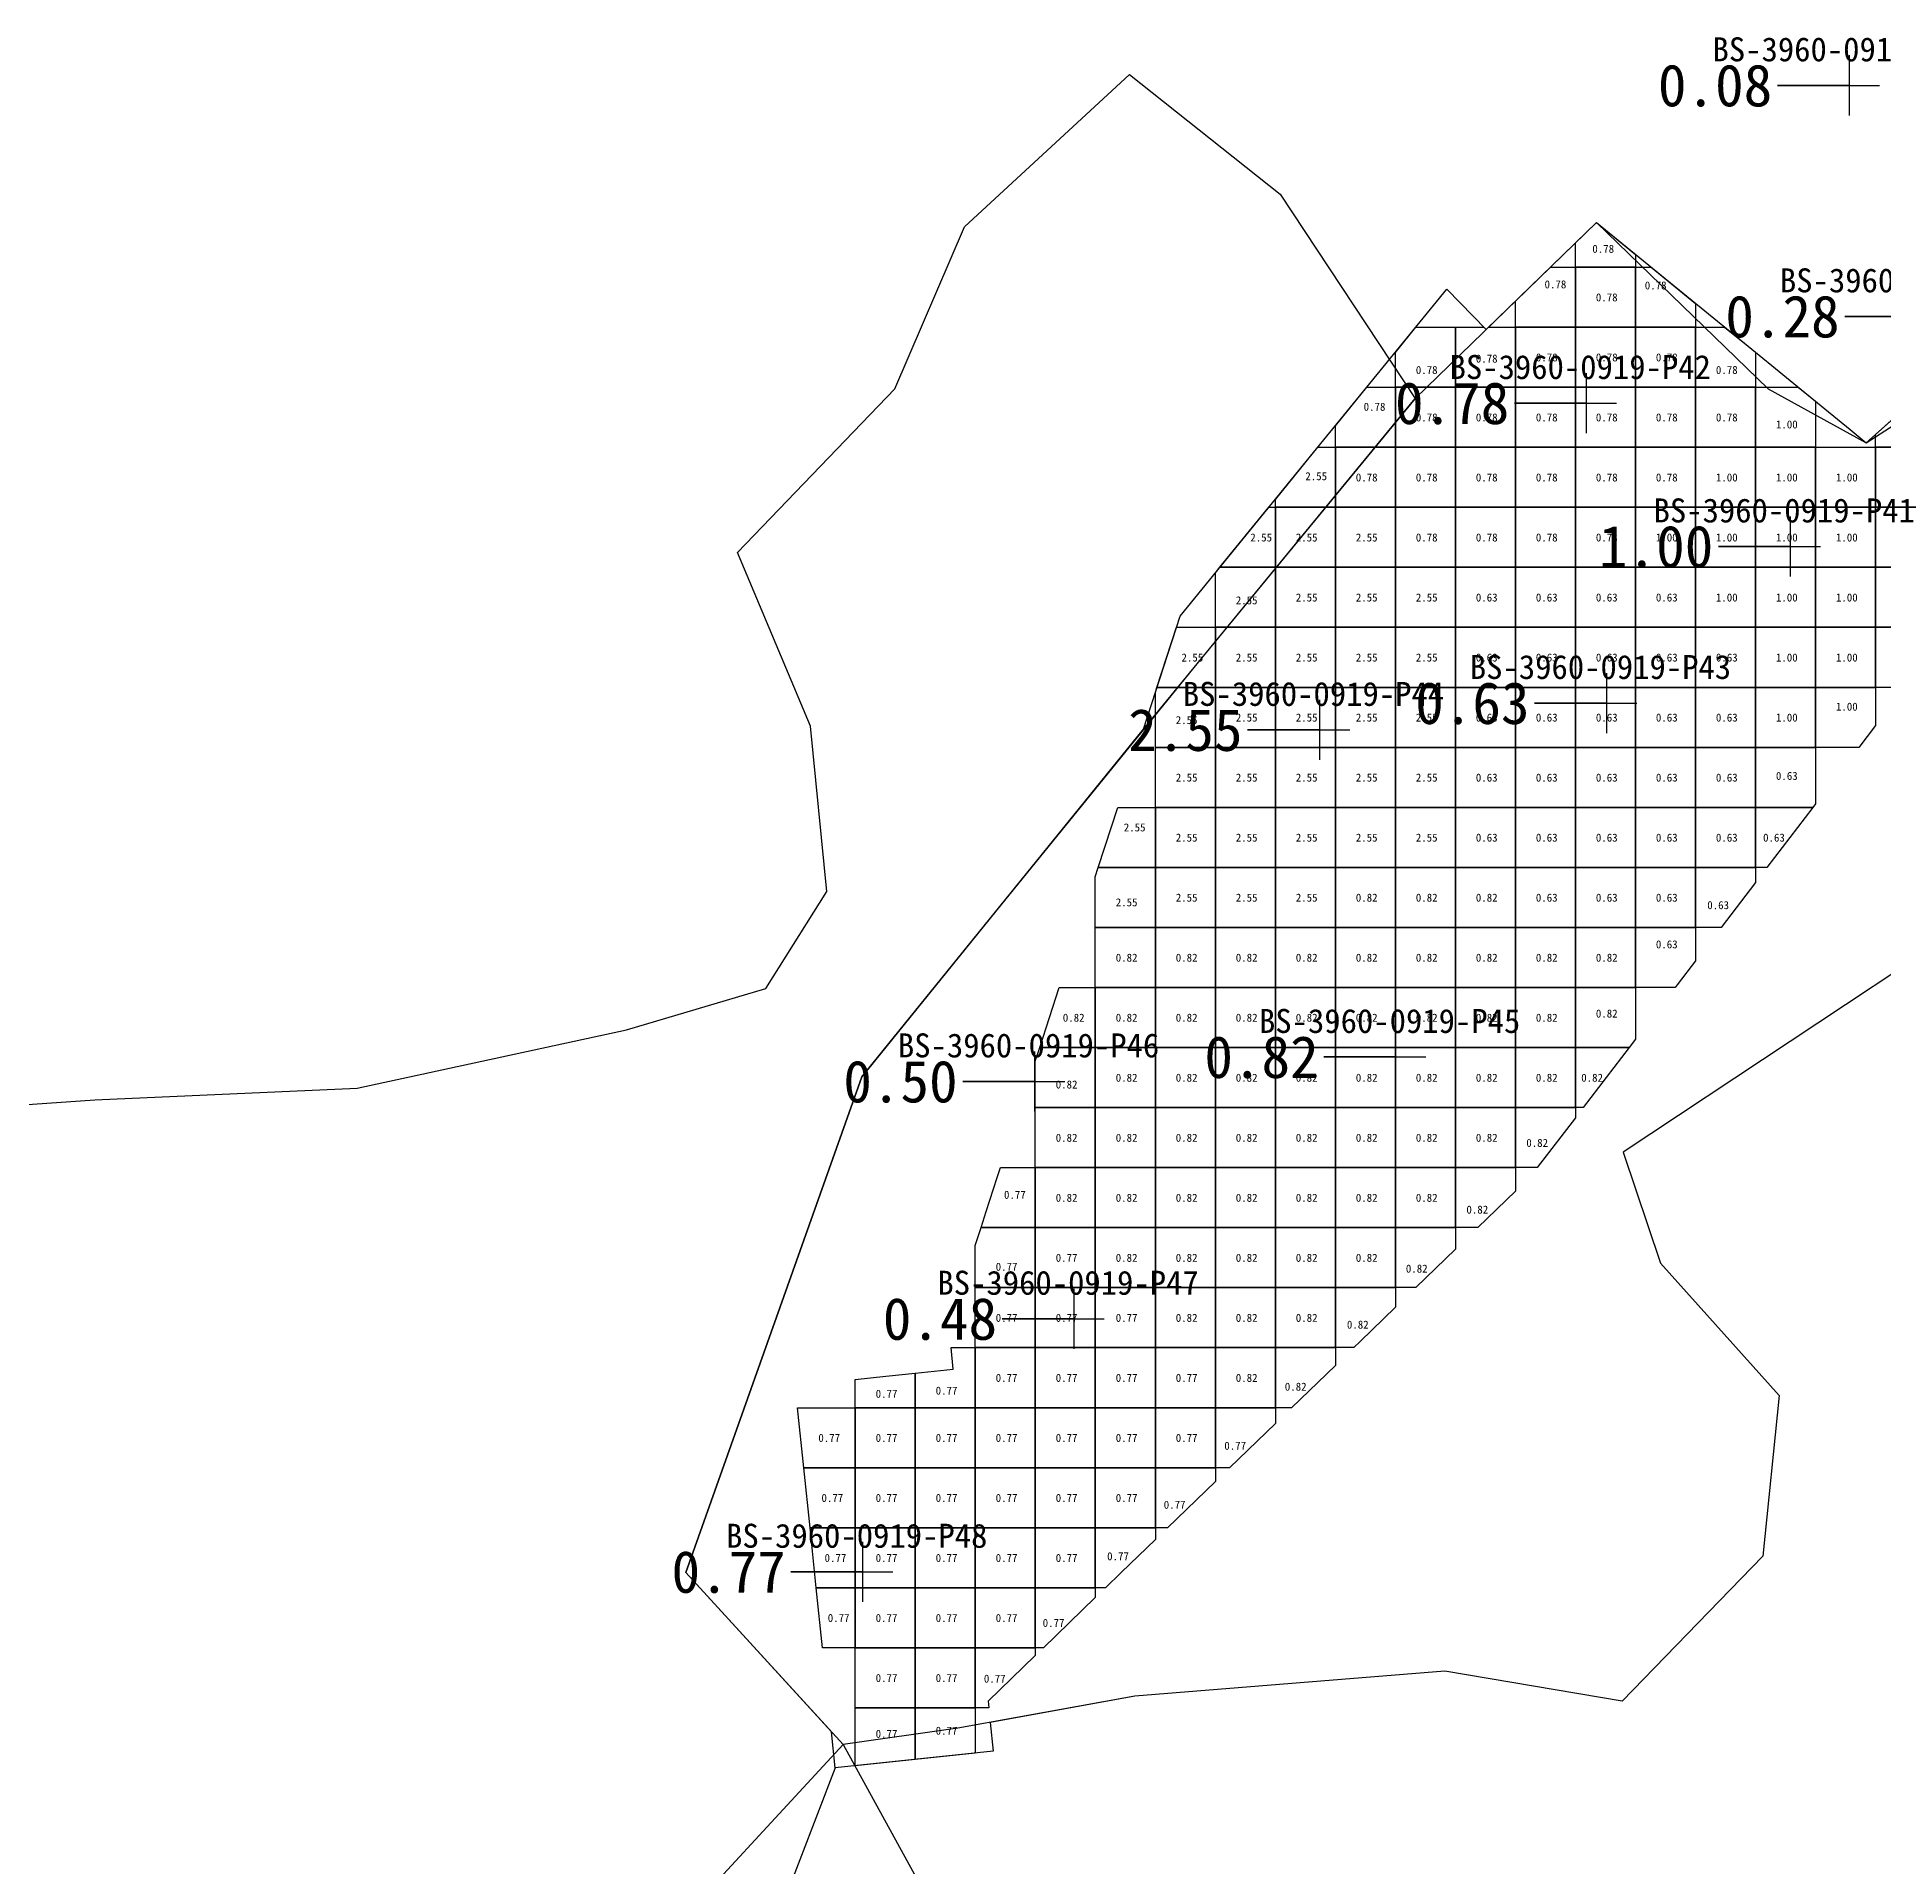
# Model space of a CAD drawing. Header units: metres. Extents: x 469944 to 470091, y 4349678 to 4349816.
# Drawn here: x 469968.51 to 469999.27, y 4349713.96 to 4349744.44 of the extents above; entities that cross this region are included whole.
import ezdxf

# ---------------------------------------------------------------- set-up
doc = ezdxf.new("R2010")
doc.units = ezdxf.units.M
for name, color, linetype in [('1.000-1.500', 5, 'Continuous'), ('点', 7, 'Continuous'), ('爆区方格网', 7, 'Continuous'), ('综合图_历史矿块', 7, 'Continuous'), ('钻孔', 7, 'Continuous')]:
    doc.layers.add(name, color=color, linetype=linetype)
doc.styles.add('CN_TTF', font='simsunb.ttf')

msp = doc.modelspace()

# ---------------------------------------------------------------- linework, layer by layer
at = {"color": 7}
msp.add_line((469981.806, 4349715.601), (469979.905, 4349710.649), dxfattribs=at)
at = {"layer": '1.000-1.500', "color": 5, "lineweight": 30}
msp.add_lwpolyline([(470000.499, 4349729.542), (469994.936, 4349725.857), (469995.557, 4349724.011), (469997.537, 4349721.806), (469997.264, 4349719.129), (469994.922, 4349716.71), (469991.967, 4349717.209), (469986.797, 4349716.795), (469984.39, 4349716.358), (469984.44, 4349715.877), (469981.806, 4349715.601), (469981.743, 4349716.203), (469979.319, 4349718.857), (469982.249, 4349727.115), (469986.941, 4349732.904), (469987.555, 4349734.789), (469987.555, 4349734.789), (469989.778, 4349737.512), (469992, 4349740.234), (469992.653, 4349739.562), (469994.49, 4349741.345), (469997.017, 4349739.283), (469998.296, 4349738.24), (469998.716, 4349737.897), (469998.986, 4349737.677), (469999.036, 4349737.721), (470000.402, 4349738.935)], dxfattribs=at)
at = {"layer": '点', "color": 138, "true_color": 0x004c4c}
for p, q in [((469998.705, 4349743.13), (469998.705, 4349744.13)), ((469998.205, 4349743.63), (469999.205, 4349743.63)), ((469994.324, 4349737.837), (469994.324, 4349738.837)), ((469993.824, 4349738.337), (469994.824, 4349738.337)), ((469997.723, 4349735.448), (469997.723, 4349736.448)), ((469997.223, 4349735.948), (469998.223, 4349735.948)), ((469994.661, 4349732.84), (469994.661, 4349733.84)), ((469989.879, 4349732.392), (469989.879, 4349733.392)), ((469994.161, 4349733.34), (469995.161, 4349733.34)), ((469989.379, 4349732.892), (469990.379, 4349732.892)), ((469991.148, 4349726.943), (469991.148, 4349727.943)), ((469985.132, 4349726.536), (469985.132, 4349727.536)), ((469990.648, 4349727.443), (469991.648, 4349727.443)), ((469984.632, 4349727.036), (469985.632, 4349727.036)), ((469985.79, 4349722.582), (469985.79, 4349723.582)), ((469985.29, 4349723.082), (469986.29, 4349723.082)), ((469982.269, 4349718.367), (469982.269, 4349719.367)), ((469981.769, 4349718.867), (469982.769, 4349718.867))]:
    msp.add_line(p, q, dxfattribs=at)
at = {"layer": '爆区方格网', "color": 5}
for points in [[(469995.141, 4349740.601), (469994.141, 4349740.601), (469994.141, 4349741.006), (469994.49, 4349741.345), (469995.141, 4349740.814), (469995.141, 4349740.601)], [(469994.141, 4349740.601), (469994.141, 4349739.601), (469993.141, 4349739.601), (469993.141, 4349740.035), (469993.724, 4349740.601), (469994.141, 4349740.601)], [(469994.141, 4349739.601), (469994.141, 4349740.601), (469995.141, 4349740.601), (469995.141, 4349739.601), (469994.141, 4349739.601)], [(469996.141, 4349739.601), (469995.141, 4349739.601), (469995.141, 4349740.601), (469995.402, 4349740.601), (469996.141, 4349739.998), (469996.141, 4349739.601)], [(469992.141, 4349739.601), (469992.141, 4349738.601), (469991.141, 4349738.601), (469991.141, 4349739.181), (469991.483, 4349739.601), (469992.141, 4349739.601)], [(469993.141, 4349739.601), (469993.141, 4349738.601), (469992.141, 4349738.601), (469992.141, 4349739.601), (469992.614, 4349739.601), (469992.653, 4349739.562), (469992.693, 4349739.601), (469993.141, 4349739.601)], [(469993.141, 4349738.601), (469993.141, 4349739.601), (469994.141, 4349739.601), (469994.141, 4349738.601), (469993.141, 4349738.601)], [(469994.141, 4349738.601), (469994.141, 4349739.601), (469995.141, 4349739.601), (469995.141, 4349738.601), (469994.141, 4349738.601)], [(469995.141, 4349738.601), (469995.141, 4349739.601), (469996.141, 4349739.601), (469996.141, 4349738.601), (469995.141, 4349738.601)], [(469997.141, 4349738.601), (469996.141, 4349738.601), (469996.141, 4349739.601), (469996.627, 4349739.601), (469997.017, 4349739.283), (469997.141, 4349739.183), (469997.141, 4349738.601)], [(469991.141, 4349738.601), (469991.141, 4349737.601), (469990.141, 4349737.601), (469990.141, 4349737.956), (469990.667, 4349738.601), (469991.141, 4349738.601)], [(469991.141, 4349737.601), (469991.141, 4349738.601), (469992.141, 4349738.601), (469992.141, 4349737.601), (469991.141, 4349737.601)], [(469992.141, 4349737.601), (469992.141, 4349738.601), (469993.141, 4349738.601), (469993.141, 4349737.601), (469992.141, 4349737.601)], [(469993.141, 4349737.601), (469993.141, 4349738.601), (469994.141, 4349738.601), (469994.141, 4349737.601), (469993.141, 4349737.601)], [(469994.141, 4349737.601), (469994.141, 4349738.601), (469995.141, 4349738.601), (469995.141, 4349737.601), (469994.141, 4349737.601)], [(469995.141, 4349737.601), (469995.141, 4349738.601), (469996.141, 4349738.601), (469996.141, 4349737.601), (469995.141, 4349737.601)], [(469996.141, 4349737.601), (469996.141, 4349738.601), (469997.141, 4349738.601), (469997.141, 4349737.601), (469996.141, 4349737.601)], [(469998.141, 4349737.601), (469997.141, 4349737.601), (469997.141, 4349738.601), (469997.853, 4349738.601), (469998.141, 4349738.367), (469998.141, 4349737.601)], [(470000.141, 4349738.601), (470000.141, 4349737.601), (469999.141, 4349737.601), (469999.141, 4349737.814), (470000.026, 4349738.601), (470000.141, 4349738.601)], [(469990.141, 4349737.601), (469990.141, 4349736.601), (469989.141, 4349736.601), (469989.141, 4349736.731), (469989.778, 4349737.512), (469989.851, 4349737.601), (469990.141, 4349737.601)], [(469990.141, 4349736.601), (469990.141, 4349737.601), (469991.141, 4349737.601), (469991.141, 4349736.601), (469990.141, 4349736.601)], [(469991.141, 4349736.601), (469991.141, 4349737.601), (469992.141, 4349737.601), (469992.141, 4349736.601), (469991.141, 4349736.601)], [(469992.141, 4349736.601), (469992.141, 4349737.601), (469993.141, 4349737.601), (469993.141, 4349736.601), (469992.141, 4349736.601)], [(469993.141, 4349736.601), (469993.141, 4349737.601), (469994.141, 4349737.601), (469994.141, 4349736.601), (469993.141, 4349736.601)], [(469994.141, 4349736.601), (469994.141, 4349737.601), (469995.141, 4349737.601), (469995.141, 4349736.601), (469994.141, 4349736.601)], [(469995.141, 4349736.601), (469995.141, 4349737.601), (469996.141, 4349737.601), (469996.141, 4349736.601), (469995.141, 4349736.601)], [(469996.141, 4349736.601), (469996.141, 4349737.601), (469997.141, 4349737.601), (469997.141, 4349736.601), (469996.141, 4349736.601)], [(469997.141, 4349736.601), (469997.141, 4349737.601), (469998.141, 4349737.601), (469998.141, 4349736.601), (469997.141, 4349736.601)], [(469998.141, 4349736.601), (469998.141, 4349737.601), (469999.141, 4349737.601), (469999.141, 4349736.601), (469998.141, 4349736.601)], [(469999.141, 4349736.601), (469999.141, 4349737.601), (470000.141, 4349737.601), (470000.141, 4349736.601), (469999.141, 4349736.601)], [(469989.141, 4349736.601), (469989.141, 4349735.601), (469988.218, 4349735.601), (469989.034, 4349736.601), (469989.141, 4349736.601)], [(469989.141, 4349735.601), (469989.141, 4349736.601), (469990.141, 4349736.601), (469990.141, 4349735.601), (469989.141, 4349735.601)], [(469990.141, 4349735.601), (469990.141, 4349736.601), (469991.141, 4349736.601), (469991.141, 4349735.601), (469990.141, 4349735.601)], [(469991.141, 4349735.601), (469991.141, 4349736.601), (469992.141, 4349736.601), (469992.141, 4349735.601), (469991.141, 4349735.601)], [(469992.141, 4349735.601), (469992.141, 4349736.601), (469993.141, 4349736.601), (469993.141, 4349735.601), (469992.141, 4349735.601)], [(469993.141, 4349735.601), (469993.141, 4349736.601), (469994.141, 4349736.601), (469994.141, 4349735.601), (469993.141, 4349735.601)], [(469994.141, 4349735.601), (469994.141, 4349736.601), (469995.141, 4349736.601), (469995.141, 4349735.601), (469994.141, 4349735.601)], [(469995.141, 4349735.601), (469995.141, 4349736.601), (469996.141, 4349736.601), (469996.141, 4349735.601), (469995.141, 4349735.601)], [(469996.141, 4349735.601), (469996.141, 4349736.601), (469997.141, 4349736.601), (469997.141, 4349735.601), (469996.141, 4349735.601)], [(469997.141, 4349735.601), (469997.141, 4349736.601), (469998.141, 4349736.601), (469998.141, 4349735.601), (469997.141, 4349735.601)], [(469998.141, 4349735.601), (469998.141, 4349736.601), (469999.141, 4349736.601), (469999.141, 4349735.601), (469998.141, 4349735.601)], [(469999.141, 4349735.601), (469999.141, 4349736.601), (470000.141, 4349736.601), (470000.141, 4349735.601), (469999.141, 4349735.601)], [(469989.141, 4349735.601), (469989.141, 4349734.601), (469988.141, 4349734.601), (469988.141, 4349735.506), (469988.218, 4349735.601), (469989.141, 4349735.601)], [(469989.141, 4349734.601), (469989.141, 4349735.601), (469990.141, 4349735.601), (469990.141, 4349734.601), (469989.141, 4349734.601)], [(469990.141, 4349734.601), (469990.141, 4349735.601), (469991.141, 4349735.601), (469991.141, 4349734.601), (469990.141, 4349734.601)], [(469991.141, 4349734.601), (469991.141, 4349735.601), (469992.141, 4349735.601), (469992.141, 4349734.601), (469991.141, 4349734.601)], [(469992.141, 4349734.601), (469992.141, 4349735.601), (469993.141, 4349735.601), (469993.141, 4349734.601), (469992.141, 4349734.601)], [(469993.141, 4349734.601), (469993.141, 4349735.601), (469994.141, 4349735.601), (469994.141, 4349734.601), (469993.141, 4349734.601)], [(469994.141, 4349734.601), (469994.141, 4349735.601), (469995.141, 4349735.601), (469995.141, 4349734.601), (469994.141, 4349734.601)], [(469995.141, 4349734.601), (469995.141, 4349735.601), (469996.141, 4349735.601), (469996.141, 4349734.601), (469995.141, 4349734.601)], [(469996.141, 4349734.601), (469996.141, 4349735.601), (469997.141, 4349735.601), (469997.141, 4349734.601), (469996.141, 4349734.601)], [(469997.141, 4349734.601), (469997.141, 4349735.601), (469998.141, 4349735.601), (469998.141, 4349734.601), (469997.141, 4349734.601)], [(469998.141, 4349734.601), (469998.141, 4349735.601), (469999.141, 4349735.601), (469999.141, 4349734.601), (469998.141, 4349734.601)], [(469999.141, 4349734.601), (469999.141, 4349735.601), (470000.141, 4349735.601), (470000.141, 4349734.601), (469999.141, 4349734.601)], [(469988.141, 4349734.601), (469988.141, 4349733.601), (469987.168, 4349733.601), (469987.494, 4349734.601), (469988.141, 4349734.601)], [(469988.141, 4349733.601), (469988.141, 4349734.601), (469989.141, 4349734.601), (469989.141, 4349733.601), (469988.141, 4349733.601)], [(469989.141, 4349733.601), (469989.141, 4349734.601), (469990.141, 4349734.601), (469990.141, 4349733.601), (469989.141, 4349733.601)], [(469990.141, 4349733.601), (469990.141, 4349734.601), (469991.141, 4349734.601), (469991.141, 4349733.601), (469990.141, 4349733.601)], [(469991.141, 4349733.601), (469991.141, 4349734.601), (469992.141, 4349734.601), (469992.141, 4349733.601), (469991.141, 4349733.601)], [(469992.141, 4349733.601), (469992.141, 4349734.601), (469993.141, 4349734.601), (469993.141, 4349733.601), (469992.141, 4349733.601)], [(469993.141, 4349733.601), (469993.141, 4349734.601), (469994.141, 4349734.601), (469994.141, 4349733.601), (469993.141, 4349733.601)], [(469994.141, 4349733.601), (469994.141, 4349734.601), (469995.141, 4349734.601), (469995.141, 4349733.601), (469994.141, 4349733.601)], [(469995.141, 4349733.601), (469995.141, 4349734.601), (469996.141, 4349734.601), (469996.141, 4349733.601), (469995.141, 4349733.601)], [(469996.141, 4349733.601), (469996.141, 4349734.601), (469997.141, 4349734.601), (469997.141, 4349733.601), (469996.141, 4349733.601)], [(469997.141, 4349733.601), (469997.141, 4349734.601), (469998.141, 4349734.601), (469998.141, 4349733.601), (469997.141, 4349733.601)], [(469998.141, 4349733.601), (469998.141, 4349734.601), (469999.141, 4349734.601), (469999.141, 4349733.601), (469998.141, 4349733.601)], [(469999.141, 4349733.601), (469999.141, 4349734.601), (470000.141, 4349734.601), (470000.141, 4349733.887), (469999.691, 4349733.684), (469999.628, 4349733.601), (469999.141, 4349733.601)], [(469988.141, 4349733.601), (469988.141, 4349732.601), (469987.141, 4349732.601), (469987.141, 4349733.516), (469987.168, 4349733.601), (469988.141, 4349733.601)], [(469988.141, 4349732.601), (469988.141, 4349733.601), (469989.141, 4349733.601), (469989.141, 4349732.601), (469988.141, 4349732.601)], [(469989.141, 4349732.601), (469989.141, 4349733.601), (469990.141, 4349733.601), (469990.141, 4349732.601), (469989.141, 4349732.601)], [(469990.141, 4349732.601), (469990.141, 4349733.601), (469991.141, 4349733.601), (469991.141, 4349732.601), (469990.141, 4349732.601)], [(469991.141, 4349732.601), (469991.141, 4349733.601), (469992.141, 4349733.601), (469992.141, 4349732.601), (469991.141, 4349732.601)], [(469992.141, 4349732.601), (469992.141, 4349733.601), (469993.141, 4349733.601), (469993.141, 4349732.601), (469992.141, 4349732.601)], [(469993.141, 4349732.601), (469993.141, 4349733.601), (469994.141, 4349733.601), (469994.141, 4349732.601), (469993.141, 4349732.601)], [(469994.141, 4349732.601), (469994.141, 4349733.601), (469995.141, 4349733.601), (469995.141, 4349732.601), (469994.141, 4349732.601)], [(469995.141, 4349732.601), (469995.141, 4349733.601), (469996.141, 4349733.601), (469996.141, 4349732.601), (469995.141, 4349732.601)], [(469996.141, 4349732.601), (469996.141, 4349733.601), (469997.141, 4349733.601), (469997.141, 4349732.601), (469996.141, 4349732.601)], [(469997.141, 4349732.601), (469997.141, 4349733.601), (469998.141, 4349733.601), (469998.141, 4349732.601), (469997.141, 4349732.601)], [(469998.141, 4349732.601), (469998.141, 4349733.601), (469999.141, 4349733.601), (469999.141, 4349732.965), (469998.862, 4349732.601), (469998.141, 4349732.601)], [(469987.141, 4349731.601), (469987.141, 4349732.601), (469988.141, 4349732.601), (469988.141, 4349731.601), (469987.141, 4349731.601)], [(469988.141, 4349731.601), (469988.141, 4349732.601), (469989.141, 4349732.601), (469989.141, 4349731.601), (469988.141, 4349731.601)], [(469989.141, 4349731.601), (469989.141, 4349732.601), (469990.141, 4349732.601), (469990.141, 4349731.601), (469989.141, 4349731.601)], [(469990.141, 4349731.601), (469990.141, 4349732.601), (469991.141, 4349732.601), (469991.141, 4349731.601), (469990.141, 4349731.601)], [(469991.141, 4349731.601), (469991.141, 4349732.601), (469992.141, 4349732.601), (469992.141, 4349731.601), (469991.141, 4349731.601)], [(469992.141, 4349731.601), (469992.141, 4349732.601), (469993.141, 4349732.601), (469993.141, 4349731.601), (469992.141, 4349731.601)], [(469993.141, 4349731.601), (469993.141, 4349732.601), (469994.141, 4349732.601), (469994.141, 4349731.601), (469993.141, 4349731.601)], [(469994.141, 4349731.601), (469994.141, 4349732.601), (469995.141, 4349732.601), (469995.141, 4349731.601), (469994.141, 4349731.601)], [(469995.141, 4349731.601), (469995.141, 4349732.601), (469996.141, 4349732.601), (469996.141, 4349731.601), (469995.141, 4349731.601)], [(469996.141, 4349731.601), (469996.141, 4349732.601), (469997.141, 4349732.601), (469997.141, 4349731.601), (469996.141, 4349731.601)], [(469997.141, 4349731.601), (469997.141, 4349732.601), (469998.141, 4349732.601), (469998.141, 4349731.658), (469998.097, 4349731.601), (469997.141, 4349731.601)], [(469987.141, 4349731.601), (469987.141, 4349730.601), (469986.191, 4349730.601), (469986.302, 4349730.94), (469986.517, 4349731.601), (469987.141, 4349731.601)], [(469987.141, 4349730.601), (469987.141, 4349731.601), (469988.141, 4349731.601), (469988.141, 4349730.601), (469987.141, 4349730.601)], [(469988.141, 4349730.601), (469988.141, 4349731.601), (469989.141, 4349731.601), (469989.141, 4349730.601), (469988.141, 4349730.601)], [(469989.141, 4349730.601), (469989.141, 4349731.601), (469990.141, 4349731.601), (469990.141, 4349730.601), (469989.141, 4349730.601)], [(469990.141, 4349730.601), (469990.141, 4349731.601), (469991.141, 4349731.601), (469991.141, 4349730.601), (469990.141, 4349730.601)], [(469991.141, 4349730.601), (469991.141, 4349731.601), (469992.141, 4349731.601), (469992.141, 4349730.601), (469991.141, 4349730.601)], [(469992.141, 4349730.601), (469992.141, 4349731.601), (469993.141, 4349731.601), (469993.141, 4349730.601), (469992.141, 4349730.601)], [(469993.141, 4349730.601), (469993.141, 4349731.601), (469994.141, 4349731.601), (469994.141, 4349730.601), (469993.141, 4349730.601)], [(469994.141, 4349730.601), (469994.141, 4349731.601), (469995.141, 4349731.601), (469995.141, 4349730.601), (469994.141, 4349730.601)], [(469995.141, 4349730.601), (469995.141, 4349731.601), (469996.141, 4349731.601), (469996.141, 4349730.601), (469995.141, 4349730.601)], [(469996.141, 4349730.601), (469996.141, 4349731.601), (469997.141, 4349731.601), (469997.141, 4349730.601), (469996.141, 4349730.601)], [(469997.141, 4349730.601), (469997.141, 4349731.601), (469998.097, 4349731.601), (469997.332, 4349730.601), (469997.141, 4349730.601)], [(469987.141, 4349730.601), (469987.141, 4349729.601), (469986.141, 4349729.601), (469986.141, 4349730.445), (469986.191, 4349730.601), (469987.141, 4349730.601)], [(469987.141, 4349729.601), (469987.141, 4349730.601), (469988.141, 4349730.601), (469988.141, 4349729.601), (469987.141, 4349729.601)], [(469988.141, 4349729.601), (469988.141, 4349730.601), (469989.141, 4349730.601), (469989.141, 4349729.601), (469988.141, 4349729.601)], [(469989.141, 4349729.601), (469989.141, 4349730.601), (469990.141, 4349730.601), (469990.141, 4349729.601), (469989.141, 4349729.601)], [(469990.141, 4349729.601), (469990.141, 4349730.601), (469991.141, 4349730.601), (469991.141, 4349729.601), (469990.141, 4349729.601)], [(469991.141, 4349729.601), (469991.141, 4349730.601), (469992.141, 4349730.601), (469992.141, 4349729.601), (469991.141, 4349729.601)], [(469992.141, 4349729.601), (469992.141, 4349730.601), (469993.141, 4349730.601), (469993.141, 4349729.601), (469992.141, 4349729.601)], [(469993.141, 4349729.601), (469993.141, 4349730.601), (469994.141, 4349730.601), (469994.141, 4349729.601), (469993.141, 4349729.601)], [(469994.141, 4349729.601), (469994.141, 4349730.601), (469995.141, 4349730.601), (469995.141, 4349729.601), (469994.141, 4349729.601)], [(469995.141, 4349729.601), (469995.141, 4349730.601), (469996.141, 4349730.601), (469996.141, 4349729.601), (469995.141, 4349729.601)], [(469996.141, 4349729.601), (469996.141, 4349730.601), (469997.141, 4349730.601), (469997.141, 4349730.351), (469996.566, 4349729.601), (469996.141, 4349729.601)], [(469986.141, 4349728.601), (469986.141, 4349729.601), (469987.141, 4349729.601), (469987.141, 4349728.601), (469986.141, 4349728.601)], [(469987.141, 4349728.601), (469987.141, 4349729.601), (469988.141, 4349729.601), (469988.141, 4349728.601), (469987.141, 4349728.601)], [(469988.141, 4349728.601), (469988.141, 4349729.601), (469989.141, 4349729.601), (469989.141, 4349728.601), (469988.141, 4349728.601)], [(469989.141, 4349728.601), (469989.141, 4349729.601), (469990.141, 4349729.601), (469990.141, 4349728.601), (469989.141, 4349728.601)], [(469990.141, 4349728.601), (469990.141, 4349729.601), (469991.141, 4349729.601), (469991.141, 4349728.601), (469990.141, 4349728.601)], [(469991.141, 4349728.601), (469991.141, 4349729.601), (469992.141, 4349729.601), (469992.141, 4349728.601), (469991.141, 4349728.601)], [(469992.141, 4349728.601), (469992.141, 4349729.601), (469993.141, 4349729.601), (469993.141, 4349728.601), (469992.141, 4349728.601)], [(469993.141, 4349728.601), (469993.141, 4349729.601), (469994.141, 4349729.601), (469994.141, 4349728.601), (469993.141, 4349728.601)], [(469994.141, 4349728.601), (469994.141, 4349729.601), (469995.141, 4349729.601), (469995.141, 4349728.601), (469994.141, 4349728.601)], [(469995.141, 4349728.601), (469995.141, 4349729.601), (469996.141, 4349729.601), (469996.141, 4349729.045), (469995.835, 4349728.646), (469995.801, 4349728.601), (469995.141, 4349728.601)], [(469986.141, 4349728.601), (469986.141, 4349727.601), (469985.215, 4349727.601), (469985.54, 4349728.601), (469986.141, 4349728.601)], [(469986.141, 4349727.601), (469986.141, 4349728.601), (469987.141, 4349728.601), (469987.141, 4349727.601), (469986.141, 4349727.601)], [(469987.141, 4349727.601), (469987.141, 4349728.601), (469988.141, 4349728.601), (469988.141, 4349727.601), (469987.141, 4349727.601)], [(469988.141, 4349727.601), (469988.141, 4349728.601), (469989.141, 4349728.601), (469989.141, 4349727.601), (469988.141, 4349727.601)], [(469989.141, 4349727.601), (469989.141, 4349728.601), (469990.141, 4349728.601), (469990.141, 4349727.601), (469989.141, 4349727.601)], [(469990.141, 4349727.601), (469990.141, 4349728.601), (469991.141, 4349728.601), (469991.141, 4349727.601), (469990.141, 4349727.601)], [(469991.141, 4349727.601), (469991.141, 4349728.601), (469992.141, 4349728.601), (469992.141, 4349727.601), (469991.141, 4349727.601)], [(469992.141, 4349727.601), (469992.141, 4349728.601), (469993.141, 4349728.601), (469993.141, 4349727.601), (469992.141, 4349727.601)], [(469993.141, 4349727.601), (469993.141, 4349728.601), (469994.141, 4349728.601), (469994.141, 4349727.601), (469993.141, 4349727.601)], [(469994.141, 4349727.601), (469994.141, 4349728.601), (469995.141, 4349728.601), (469995.141, 4349727.738), (469995.036, 4349727.601), (469994.141, 4349727.601)], [(469986.141, 4349727.601), (469986.141, 4349726.601), (469985.141, 4349726.601), (469985.141, 4349727.374), (469985.215, 4349727.601), (469986.141, 4349727.601)], [(469986.141, 4349726.601), (469986.141, 4349727.601), (469987.141, 4349727.601), (469987.141, 4349726.601), (469986.141, 4349726.601)], [(469987.141, 4349726.601), (469987.141, 4349727.601), (469988.141, 4349727.601), (469988.141, 4349726.601), (469987.141, 4349726.601)], [(469988.141, 4349726.601), (469988.141, 4349727.601), (469989.141, 4349727.601), (469989.141, 4349726.601), (469988.141, 4349726.601)], [(469989.141, 4349726.601), (469989.141, 4349727.601), (469990.141, 4349727.601), (469990.141, 4349726.601), (469989.141, 4349726.601)], [(469990.141, 4349726.601), (469990.141, 4349727.601), (469991.141, 4349727.601), (469991.141, 4349726.601), (469990.141, 4349726.601)], [(469991.141, 4349726.601), (469991.141, 4349727.601), (469992.141, 4349727.601), (469992.141, 4349726.601), (469991.141, 4349726.601)], [(469992.141, 4349726.601), (469992.141, 4349727.601), (469993.141, 4349727.601), (469993.141, 4349726.601), (469992.141, 4349726.601)], [(469993.141, 4349726.601), (469993.141, 4349727.601), (469994.141, 4349727.601), (469994.141, 4349726.601), (469993.141, 4349726.601)], [(469994.141, 4349726.601), (469994.141, 4349727.601), (469995.036, 4349727.601), (469994.27, 4349726.601), (469994.141, 4349726.601)], [(469985.141, 4349725.601), (469985.141, 4349726.601), (469986.141, 4349726.601), (469986.141, 4349725.601), (469985.141, 4349725.601)], [(469986.141, 4349725.601), (469986.141, 4349726.601), (469987.141, 4349726.601), (469987.141, 4349725.601), (469986.141, 4349725.601)], [(469987.141, 4349725.601), (469987.141, 4349726.601), (469988.141, 4349726.601), (469988.141, 4349725.601), (469987.141, 4349725.601)], [(469988.141, 4349725.601), (469988.141, 4349726.601), (469989.141, 4349726.601), (469989.141, 4349725.601), (469988.141, 4349725.601)], [(469989.141, 4349725.601), (469989.141, 4349726.601), (469990.141, 4349726.601), (469990.141, 4349725.601), (469989.141, 4349725.601)], [(469990.141, 4349725.601), (469990.141, 4349726.601), (469991.141, 4349726.601), (469991.141, 4349725.601), (469990.141, 4349725.601)], [(469991.141, 4349725.601), (469991.141, 4349726.601), (469992.141, 4349726.601), (469992.141, 4349725.601), (469991.141, 4349725.601)], [(469992.141, 4349725.601), (469992.141, 4349726.601), (469993.141, 4349726.601), (469993.141, 4349725.601), (469992.141, 4349725.601)], [(469993.141, 4349725.601), (469993.141, 4349726.601), (469994.141, 4349726.601), (469994.141, 4349726.432), (469993.505, 4349725.601), (469993.141, 4349725.601)], [(469985.141, 4349725.601), (469985.141, 4349724.601), (469984.238, 4349724.601), (469984.325, 4349724.87), (469984.508, 4349725.433), (469984.563, 4349725.601), (469985.141, 4349725.601)], [(469985.141, 4349724.601), (469985.141, 4349725.601), (469986.141, 4349725.601), (469986.141, 4349724.601), (469985.141, 4349724.601)], [(469986.141, 4349724.601), (469986.141, 4349725.601), (469987.141, 4349725.601), (469987.141, 4349724.601), (469986.141, 4349724.601)], [(469987.141, 4349724.601), (469987.141, 4349725.601), (469988.141, 4349725.601), (469988.141, 4349724.601), (469987.141, 4349724.601)], [(469988.141, 4349724.601), (469988.141, 4349725.601), (469989.141, 4349725.601), (469989.141, 4349724.601), (469988.141, 4349724.601)], [(469989.141, 4349724.601), (469989.141, 4349725.601), (469990.141, 4349725.601), (469990.141, 4349724.601), (469989.141, 4349724.601)], [(469990.141, 4349724.601), (469990.141, 4349725.601), (469991.141, 4349725.601), (469991.141, 4349724.601), (469990.141, 4349724.601)], [(469991.141, 4349724.601), (469991.141, 4349725.601), (469992.141, 4349725.601), (469992.141, 4349724.601), (469991.141, 4349724.601)], [(469992.141, 4349724.601), (469992.141, 4349725.601), (469993.141, 4349725.601), (469993.141, 4349725.207), (469992.514, 4349724.601), (469992.141, 4349724.601)], [(469985.141, 4349724.601), (469985.141, 4349723.601), (469984.141, 4349723.601), (469984.141, 4349724.303), (469984.238, 4349724.601), (469985.141, 4349724.601)], [(469985.141, 4349723.601), (469985.141, 4349724.601), (469986.141, 4349724.601), (469986.141, 4349723.601), (469985.141, 4349723.601)], [(469986.141, 4349723.601), (469986.141, 4349724.601), (469987.141, 4349724.601), (469987.141, 4349723.601), (469986.141, 4349723.601)], [(469987.141, 4349723.601), (469987.141, 4349724.601), (469988.141, 4349724.601), (469988.141, 4349723.601), (469987.141, 4349723.601)], [(469988.141, 4349723.601), (469988.141, 4349724.601), (469989.141, 4349724.601), (469989.141, 4349723.601), (469988.141, 4349723.601)], [(469989.141, 4349723.601), (469989.141, 4349724.601), (469990.141, 4349724.601), (469990.141, 4349723.601), (469989.141, 4349723.601)], [(469990.141, 4349723.601), (469990.141, 4349724.601), (469991.141, 4349724.601), (469991.141, 4349723.601), (469990.141, 4349723.601)], [(469991.141, 4349723.601), (469991.141, 4349724.601), (469992.141, 4349724.601), (469992.141, 4349724.24), (469991.48, 4349723.601), (469991.141, 4349723.601)], [(469984.141, 4349722.601), (469984.141, 4349723.601), (469985.141, 4349723.601), (469985.141, 4349722.601), (469984.141, 4349722.601)], [(469985.141, 4349722.601), (469985.141, 4349723.601), (469986.141, 4349723.601), (469986.141, 4349722.601), (469985.141, 4349722.601)], [(469986.141, 4349722.601), (469986.141, 4349723.601), (469987.141, 4349723.601), (469987.141, 4349722.601), (469986.141, 4349722.601)], [(469987.141, 4349722.601), (469987.141, 4349723.601), (469988.141, 4349723.601), (469988.141, 4349722.601), (469987.141, 4349722.601)], [(469988.141, 4349722.601), (469988.141, 4349723.601), (469989.141, 4349723.601), (469989.141, 4349722.601), (469988.141, 4349722.601)], [(469989.141, 4349722.601), (469989.141, 4349723.601), (469990.141, 4349723.601), (469990.141, 4349722.601), (469989.141, 4349722.601)], [(469990.141, 4349722.601), (469990.141, 4349723.601), (469991.141, 4349723.601), (469991.141, 4349723.273), (469990.552, 4349722.704), (469990.446, 4349722.601), (469990.141, 4349722.601)], [(469984.141, 4349722.601), (469984.141, 4349721.601), (469983.141, 4349721.601), (469983.141, 4349722.176), (469983.775, 4349722.242), (469983.737, 4349722.601), (469984.141, 4349722.601)], [(469984.141, 4349721.601), (469984.141, 4349722.601), (469985.141, 4349722.601), (469985.141, 4349721.601), (469984.141, 4349721.601)], [(469985.141, 4349721.601), (469985.141, 4349722.601), (469986.141, 4349722.601), (469986.141, 4349721.601), (469985.141, 4349721.601)], [(469986.141, 4349721.601), (469986.141, 4349722.601), (469987.141, 4349722.601), (469987.141, 4349721.601), (469986.141, 4349721.601)], [(469987.141, 4349721.601), (469987.141, 4349722.601), (469988.141, 4349722.601), (469988.141, 4349721.601), (469987.141, 4349721.601)], [(469988.141, 4349721.601), (469988.141, 4349722.601), (469989.141, 4349722.601), (469989.141, 4349721.601), (469988.141, 4349721.601)], [(469989.141, 4349721.601), (469989.141, 4349722.601), (469990.141, 4349722.601), (469990.141, 4349722.306), (469989.412, 4349721.601), (469989.141, 4349721.601)], [(469983.141, 4349721.601), (469982.141, 4349721.601), (469982.141, 4349722.071), (469982.653, 4349722.125), (469983.141, 4349722.176), (469983.141, 4349721.601)], [(469982.141, 4349721.601), (469982.141, 4349720.601), (469981.283, 4349720.601), (469981.179, 4349721.601), (469982.141, 4349721.601)], [(469982.141, 4349720.601), (469982.141, 4349721.601), (469983.141, 4349721.601), (469983.141, 4349720.601), (469982.141, 4349720.601)], [(469983.141, 4349720.601), (469983.141, 4349721.601), (469984.141, 4349721.601), (469984.141, 4349720.601), (469983.141, 4349720.601)], [(469984.141, 4349720.601), (469984.141, 4349721.601), (469985.141, 4349721.601), (469985.141, 4349720.601), (469984.141, 4349720.601)], [(469985.141, 4349720.601), (469985.141, 4349721.601), (469986.141, 4349721.601), (469986.141, 4349720.601), (469985.141, 4349720.601)], [(469986.141, 4349720.601), (469986.141, 4349721.601), (469987.141, 4349721.601), (469987.141, 4349720.601), (469986.141, 4349720.601)], [(469987.141, 4349720.601), (469987.141, 4349721.601), (469988.141, 4349721.601), (469988.141, 4349720.601), (469987.141, 4349720.601)], [(469988.141, 4349720.601), (469988.141, 4349721.601), (469989.141, 4349721.601), (469989.141, 4349721.339), (469988.378, 4349720.601), (469988.141, 4349720.601)], [(469982.141, 4349720.601), (469982.141, 4349719.601), (469981.388, 4349719.601), (469981.283, 4349720.601), (469982.141, 4349720.601)], [(469982.141, 4349719.601), (469982.141, 4349720.601), (469983.141, 4349720.601), (469983.141, 4349719.601), (469982.141, 4349719.601)], [(469983.141, 4349719.601), (469983.141, 4349720.601), (469984.141, 4349720.601), (469984.141, 4349719.601), (469983.141, 4349719.601)], [(469984.141, 4349719.601), (469984.141, 4349720.601), (469985.141, 4349720.601), (469985.141, 4349719.601), (469984.141, 4349719.601)], [(469985.141, 4349719.601), (469985.141, 4349720.601), (469986.141, 4349720.601), (469986.141, 4349719.601), (469985.141, 4349719.601)], [(469986.141, 4349719.601), (469986.141, 4349720.601), (469987.141, 4349720.601), (469987.141, 4349719.601), (469986.141, 4349719.601)], [(469987.141, 4349719.601), (469987.141, 4349720.601), (469988.141, 4349720.601), (469988.141, 4349720.372), (469987.344, 4349719.601), (469987.141, 4349719.601)], [(469982.141, 4349719.601), (469982.141, 4349718.601), (469981.492, 4349718.601), (469981.388, 4349719.601), (469982.141, 4349719.601)], [(469982.141, 4349718.601), (469982.141, 4349719.601), (469983.141, 4349719.601), (469983.141, 4349718.601), (469982.141, 4349718.601)], [(469983.141, 4349718.601), (469983.141, 4349719.601), (469984.141, 4349719.601), (469984.141, 4349718.601), (469983.141, 4349718.601)], [(469984.141, 4349718.601), (469984.141, 4349719.601), (469985.141, 4349719.601), (469985.141, 4349718.601), (469984.141, 4349718.601)], [(469985.141, 4349718.601), (469985.141, 4349719.601), (469986.141, 4349719.601), (469986.141, 4349718.601), (469985.141, 4349718.601)], [(469986.141, 4349718.601), (469986.141, 4349719.601), (469987.141, 4349719.601), (469987.141, 4349719.405), (469986.57, 4349718.853), (469986.31, 4349718.601), (469986.141, 4349718.601)], [(469982.141, 4349718.601), (469982.141, 4349717.601), (469981.597, 4349717.601), (469981.492, 4349718.601), (469982.141, 4349718.601)], [(469982.141, 4349717.601), (469982.141, 4349718.601), (469983.141, 4349718.601), (469983.141, 4349717.601), (469982.141, 4349717.601)], [(469983.141, 4349717.601), (469983.141, 4349718.601), (469984.141, 4349718.601), (469984.141, 4349717.601), (469983.141, 4349717.601)], [(469984.141, 4349717.601), (469984.141, 4349718.601), (469985.141, 4349718.601), (469985.141, 4349717.601), (469984.141, 4349717.601)], [(469985.141, 4349717.601), (469985.141, 4349718.601), (469986.141, 4349718.601), (469986.141, 4349718.438), (469985.276, 4349717.601), (469985.141, 4349717.601)], [(469982.141, 4349716.601), (469982.141, 4349717.601), (469983.141, 4349717.601), (469983.141, 4349716.601), (469982.141, 4349716.601)], [(469983.141, 4349716.601), (469983.141, 4349717.601), (469984.141, 4349717.601), (469984.141, 4349716.601), (469983.141, 4349716.601)], [(469984.141, 4349716.601), (469984.141, 4349717.601), (469985.141, 4349717.601), (469985.141, 4349717.471), (469984.353, 4349716.709), (469984.364, 4349716.601), (469984.141, 4349716.601)], [(469982.141, 4349716.601), (469983.141, 4349716.601), (469983.141, 4349715.741), (469982.141, 4349715.636), (469982.141, 4349716.601)], [(469983.141, 4349716.601), (469984.141, 4349716.601), (469984.141, 4349715.845), (469983.141, 4349715.741), (469983.141, 4349716.601)]]:
    msp.add_lwpolyline(points, close=True, dxfattribs=at)
at = {"layer": '综合图_历史矿块', "color": 9}
for points in [[(469966.907, 4349726.55), (469969.471, 4349726.729), (469973.844, 4349726.926), (469978.331, 4349727.894), (469980.653, 4349728.582), (469981.665, 4349730.202), (469981.395, 4349732.957), (469980.18, 4349735.846), (469982.799, 4349738.574), (469983.959, 4349741.274), (469986.713, 4349743.813), (469989.223, 4349741.815), (469991.471, 4349738.415), (469987.834, 4349733.99), (469984.579, 4349729.99), (469982.249, 4349727.115), (469979.319, 4349718.857), (469981.939, 4349715.99), (469978.678, 4349712.456), (469972.847, 4349709.899), (469972.847, 4349709.899), (469967.182, 4349709.548)], [(469967.526, 4349709.569), (469972.847, 4349709.899), (469978.678, 4349712.456), (469981.939, 4349715.99), (469981.939, 4349715.99), (469984.157, 4349711.951), (469982.711, 4349710.505), (469981.157, 4349708.951), (469979.879, 4349707.505), (469977.233, 4349704.511), (469974.727, 4349701.987), (469972.222, 4349699.464), (469968.809, 4349695.681), (469964.839, 4349691.084)]]:
    msp.add_lwpolyline(points, dxfattribs=at)
msp.add_lwpolyline([(469981.939, 4349715.989), (469979.319, 4349718.857), (469982.249, 4349727.115), (469986.942, 4349732.905), (469991.471, 4349738.415), (469994.49, 4349741.345), (469997.35, 4349738.576), (469998.986, 4349737.677), (470002.076, 4349739.66), (470004.151, 4349742.268), (470007.875, 4349739.742), (470008.312, 4349737.589), (470004.433, 4349733.597), (470000.499, 4349729.542), (469994.936, 4349725.857), (469995.557, 4349724.011), (469997.537, 4349721.806), (469997.264, 4349719.129), (469994.922, 4349716.71), (469991.967, 4349717.209), (469986.797, 4349716.795), (469983.848, 4349716.26), (469981.939, 4349715.989)], close=True, dxfattribs=at)
at = {"layer": '钻孔', "color": 8, "lineweight": 35}
for p, q in [((469998.705, 4349743.63), (469997.505, 4349743.63)), ((469999.828, 4349739.781), (469998.628, 4349739.781)), ((469985.132, 4349727.036), (469983.932, 4349727.036)), ((469985.79, 4349723.082), (469984.59, 4349723.082))]:
    msp.add_line(p, q, dxfattribs=at)
at = {"layer": '钻孔', "color": 4, "lineweight": 35}
for p, q in [((469994.324, 4349738.337), (469993.124, 4349738.337)), ((469997.723, 4349735.948), (469996.523, 4349735.948)), ((469994.661, 4349733.34), (469993.461, 4349733.34)), ((469991.148, 4349727.443), (469989.948, 4349727.443)), ((469982.269, 4349718.867), (469981.069, 4349718.867))]:
    msp.add_line(p, q, dxfattribs=at)
at = {"layer": '钻孔', "color": 1, "lineweight": 35}
msp.add_line((469989.879, 4349732.892), (469988.679, 4349732.892), dxfattribs=at)

# ---------------------------------------------------------------- texts
at = {"color": 5, "style": 'CN_TTF'}
for s, p in [('0.78', (469994.422, 4349740.84)), ('0.78', (469993.626, 4349740.248)), ('0.78', (469995.296, 4349740.23)), ('0.78', (469994.481, 4349740.031)), ('0.78', (469991.481, 4349738.821)), ('0.78', (469992.481, 4349739.011)), ('0.78', (469993.481, 4349739.031)), ('0.78', (469994.481, 4349739.031)), ('0.78', (469995.481, 4349739.031)), ('0.78', (469996.481, 4349738.822)), ('0.78', (469990.612, 4349738.209)), ('0.78', (469991.481, 4349738.031)), ('0.78', (469992.481, 4349738.031)), ('0.78', (469993.481, 4349738.031)), ('0.78', (469994.481, 4349738.031)), ('0.78', (469995.481, 4349738.031)), ('0.78', (469996.481, 4349738.031)), ('1.00', (469997.481, 4349737.914)), ('2.55', (469989.64, 4349737.052)), ('0.78', (469990.481, 4349737.031)), ('0.78', (469991.481, 4349737.031)), ('0.78', (469992.481, 4349737.031)), ('0.78', (469993.481, 4349737.031)), ('0.78', (469994.481, 4349737.031)), ('0.78', (469995.481, 4349737.031)), ('1.00', (469996.481, 4349737.031)), ('1.00', (469997.481, 4349737.031)), ('1.00', (469998.481, 4349737.031)), ('2.55', (469988.723, 4349736.031)), ('2.55', (469989.481, 4349736.031)), ('2.55', (469990.481, 4349736.031)), ('0.78', (469991.481, 4349736.031)), ('0.78', (469992.481, 4349736.031)), ('0.78', (469993.481, 4349736.031)), ('0.78', (469994.481, 4349736.031)), ('1.00', (469995.481, 4349736.031)), ('1.00', (469996.481, 4349736.031)), ('1.00', (469997.481, 4349736.031)), ('1.00', (469998.481, 4349736.031)), ('2.55', (469988.481, 4349734.984)), ('2.55', (469989.481, 4349735.031)), ('2.55', (469990.481, 4349735.031)), ('2.55', (469991.481, 4349735.031)), ('0.63', (469992.481, 4349735.031)), ('0.63', (469993.481, 4349735.031)), ('0.63', (469994.481, 4349735.031)), ('0.63', (469995.481, 4349735.031)), ('1.00', (469996.481, 4349735.031)), ('1.00', (469997.481, 4349735.031)), ('1.00', (469998.481, 4349735.031)), ('2.55', (469987.576, 4349734.031)), ('2.55', (469988.481, 4349734.031)), ('2.55', (469989.481, 4349734.031)), ('2.55', (469990.481, 4349734.031)), ('2.55', (469991.481, 4349734.031)), ('0.63', (469992.481, 4349734.031)), ('0.63', (469993.481, 4349734.031)), ('0.63', (469994.481, 4349734.031)), ('0.63', (469995.481, 4349734.031)), ('0.63', (469996.481, 4349734.031)), ('1.00', (469997.481, 4349734.031)), ('1.00', (469998.481, 4349734.031)), ('2.55', (469987.481, 4349732.989)), ('2.55', (469988.481, 4349733.031)), ('2.55', (469989.481, 4349733.031)), ('2.55', (469990.481, 4349733.031)), ('2.55', (469991.481, 4349733.031)), ('0.63', (469992.481, 4349733.031)), ('0.63', (469993.481, 4349733.031)), ('0.63', (469994.481, 4349733.031)), ('0.63', (469995.481, 4349733.031)), ('0.63', (469996.481, 4349733.031)), ('1.00', (469997.481, 4349733.031)), ('1.00', (469998.481, 4349733.213)), ('0.63', (469997.481, 4349732.06)), ('2.55', (469987.481, 4349732.031)), ('2.55', (469988.481, 4349732.031)), ('2.55', (469989.481, 4349732.031)), ('2.55', (469990.481, 4349732.031)), ('2.55', (469991.481, 4349732.031)), ('0.63', (469992.481, 4349732.031)), ('0.63', (469993.481, 4349732.031)), ('0.63', (469994.481, 4349732.031)), ('0.63', (469995.481, 4349732.031)), ('0.63', (469996.481, 4349732.031)), ('2.55', (469986.615, 4349731.201)), ('2.55', (469987.481, 4349731.031)), ('2.55', (469988.481, 4349731.031)), ('2.55', (469989.481, 4349731.031)), ('2.55', (469990.481, 4349731.031)), ('2.55', (469991.481, 4349731.031)), ('0.63', (469992.481, 4349731.031)), ('0.63', (469993.481, 4349731.031)), ('0.63', (469994.481, 4349731.031)), ('0.63', (469995.481, 4349731.031)), ('0.63', (469996.481, 4349731.031)), ('0.63', (469997.267, 4349731.031)), ('2.55', (469986.481, 4349729.953)), ('2.55', (469987.481, 4349730.031)), ('2.55', (469988.481, 4349730.031)), ('2.55', (469989.481, 4349730.031)), ('0.82', (469990.481, 4349730.031)), ('0.82', (469991.481, 4349730.031)), ('0.82', (469992.481, 4349730.031)), ('0.63', (469993.481, 4349730.031)), ('0.63', (469994.481, 4349730.031)), ('0.63', (469995.481, 4349730.031)), ('0.63', (469996.337, 4349729.906)), ('0.82', (469986.481, 4349729.031)), ('0.82', (469987.481, 4349729.031)), ('0.82', (469988.481, 4349729.031)), ('0.82', (469989.481, 4349729.031)), ('0.82', (469990.481, 4349729.031)), ('0.82', (469991.481, 4349729.031)), ('0.82', (469992.481, 4349729.031)), ('0.82', (469993.481, 4349729.031)), ('0.82', (469994.481, 4349729.031)), ('0.63', (469995.481, 4349729.253)), ('0.82', (469994.481, 4349728.1)), ('0.82', (469985.599, 4349728.031)), ('0.82', (469986.481, 4349728.031)), ('0.82', (469987.481, 4349728.031)), ('0.82', (469988.481, 4349728.031)), ('0.82', (469989.481, 4349728.031)), ('0.82', (469990.481, 4349728.031)), ('0.82', (469991.481, 4349728.031)), ('0.82', (469992.481, 4349728.031)), ('0.82', (469993.481, 4349728.031)), ('0.82', (469985.481, 4349726.918)), ('0.82', (469986.481, 4349727.031)), ('0.82', (469987.481, 4349727.031)), ('0.82', (469988.481, 4349727.031)), ('0.82', (469989.481, 4349727.031)), ('0.82', (469990.481, 4349727.031)), ('0.82', (469991.481, 4349727.031)), ('0.82', (469992.481, 4349727.031)), ('0.82', (469993.481, 4349727.031)), ('0.82', (469994.237, 4349727.031)), ('0.82', (469985.481, 4349726.031)), ('0.82', (469986.481, 4349726.031)), ('0.82', (469987.481, 4349726.031)), ('0.82', (469988.481, 4349726.031)), ('0.82', (469989.481, 4349726.031)), ('0.82', (469990.481, 4349726.031)), ('0.82', (469991.481, 4349726.031)), ('0.82', (469992.481, 4349726.031)), ('0.82', (469993.322, 4349725.946)), ('0.77', (469984.619, 4349725.081)), ('0.82', (469985.481, 4349725.031)), ('0.82', (469986.481, 4349725.031)), ('0.82', (469987.481, 4349725.031)), ('0.82', (469988.481, 4349725.031)), ('0.82', (469989.481, 4349725.031)), ('0.82', (469990.481, 4349725.031)), ('0.82', (469991.481, 4349725.031)), ('0.82', (469992.324, 4349724.834)), ('0.77', (469984.481, 4349723.882)), ('0.77', (469985.481, 4349724.031)), ('0.82', (469986.481, 4349724.031)), ('0.82', (469987.481, 4349724.031)), ('0.82', (469988.481, 4349724.031)), ('0.82', (469989.481, 4349724.031)), ('0.82', (469990.481, 4349724.031)), ('0.82', (469991.315, 4349723.851)), ('0.77', (469984.481, 4349723.031)), ('0.77', (469985.481, 4349723.031)), ('0.77', (469986.481, 4349723.031)), ('0.82', (469987.481, 4349723.031)), ('0.82', (469988.481, 4349723.031)), ('0.82', (469989.481, 4349723.031)), ('0.82', (469990.333, 4349722.918)), ('0.77', (469984.481, 4349722.031)), ('0.77', (469985.481, 4349722.031)), ('0.77', (469986.481, 4349722.031)), ('0.77', (469987.481, 4349722.031)), ('0.82', (469988.481, 4349722.031)), ('0.77', (469982.481, 4349721.766)), ('0.77', (469983.481, 4349721.818)), ('0.82', (469989.298, 4349721.884)), ('0.77', (469981.526, 4349721.031)), ('0.77', (469982.481, 4349721.031)), ('0.77', (469983.481, 4349721.031)), ('0.77', (469984.481, 4349721.031)), ('0.77', (469985.481, 4349721.031)), ('0.77', (469986.481, 4349721.031)), ('0.77', (469987.481, 4349721.031)), ('0.77', (469988.29, 4349720.9)), ('0.77', (469981.578, 4349720.031)), ('0.77', (469982.481, 4349720.031)), ('0.77', (469983.481, 4349720.031)), ('0.77', (469984.481, 4349720.031)), ('0.77', (469985.481, 4349720.031)), ('0.77', (469986.481, 4349720.031)), ('0.77', (469987.281, 4349719.917)), ('0.77', (469981.63, 4349719.031)), ('0.77', (469982.481, 4349719.031)), ('0.77', (469983.481, 4349719.031)), ('0.77', (469984.481, 4349719.031)), ('0.77', (469985.481, 4349719.031)), ('0.77', (469986.338, 4349719.059)), ('0.77', (469981.683, 4349718.031)), ('0.77', (469982.481, 4349718.031)), ('0.77', (469983.481, 4349718.031)), ('0.77', (469984.481, 4349718.031)), ('0.77', (469985.264, 4349717.949)), ('0.77', (469982.481, 4349717.031)), ('0.77', (469983.481, 4349717.031)), ('0.77', (469984.284, 4349717.02)), ('0.77', (469982.481, 4349716.101)), ('0.77', (469983.481, 4349716.153))]:
    msp.add_text(s, height=0.1333, dxfattribs=at).set_placement(p)
at = {"layer": '钻孔', "color": 138, "true_color": 0x004c4c, "style": 'CN_TTF'}
for s, p in [('BS-3960-0919-P38', (469996.425, 4349744.03)), ('BS-3960-0919-P40', (469997.548, 4349740.181)), ('BS-3960-0919-P42', (469992.044, 4349738.737)), ('BS-3960-0919-P41', (469995.443, 4349736.348)), ('BS-3960-0919-P43', (469992.381, 4349733.74)), ('BS-3960-0919-P44', (469987.599, 4349733.292)), ('BS-3960-0919-P45', (469988.868, 4349727.843)), ('BS-3960-0919-P46', (469982.852, 4349727.436)), ('BS-3960-0919-P47', (469983.51, 4349723.482)), ('BS-3960-0919-P48', (469979.989, 4349719.267))]:
    msp.add_text(s, height=0.4, dxfattribs=at).set_placement(p)
at = {"layer": '钻孔', "color": 8, "style": 'CN_TTF'}
for s, p in [('0.08', (469995.515, 4349743.28)), ('0.28', (469996.638, 4349739.431)), ('0.50', (469981.942, 4349726.686)), ('0.48', (469982.6, 4349722.732))]:
    msp.add_text(s, height=0.7, dxfattribs=at).set_placement(p)
at = {"layer": '钻孔', "color": 4, "style": 'CN_TTF'}
for s, p in [('0.78', (469991.134, 4349737.987)), ('1.00', (469994.533, 4349735.598)), ('0.63', (469991.471, 4349732.99)), ('0.82', (469987.958, 4349727.093)), ('0.77', (469979.079, 4349718.517))]:
    msp.add_text(s, height=0.7, dxfattribs=at).set_placement(p)
at = {"layer": '钻孔', "color": 1, "style": 'CN_TTF'}
msp.add_text('2.55', height=0.7, dxfattribs=at).set_placement((469986.689, 4349732.542))

doc.saveas('drawing.dxf')
